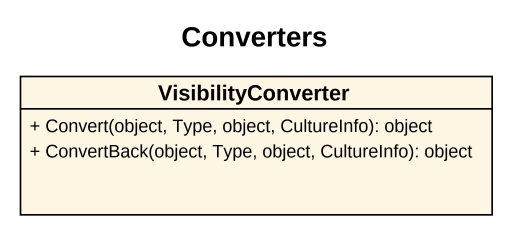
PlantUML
@startuml
title Converters
hide circle
hide empty members
skinparam classAttributeIconSize 0
class VisibilityConverter {
  + Convert(object, Type, object, CultureInfo): object
  + ConvertBack(object, Type, object, CultureInfo): object
}
@enduml
